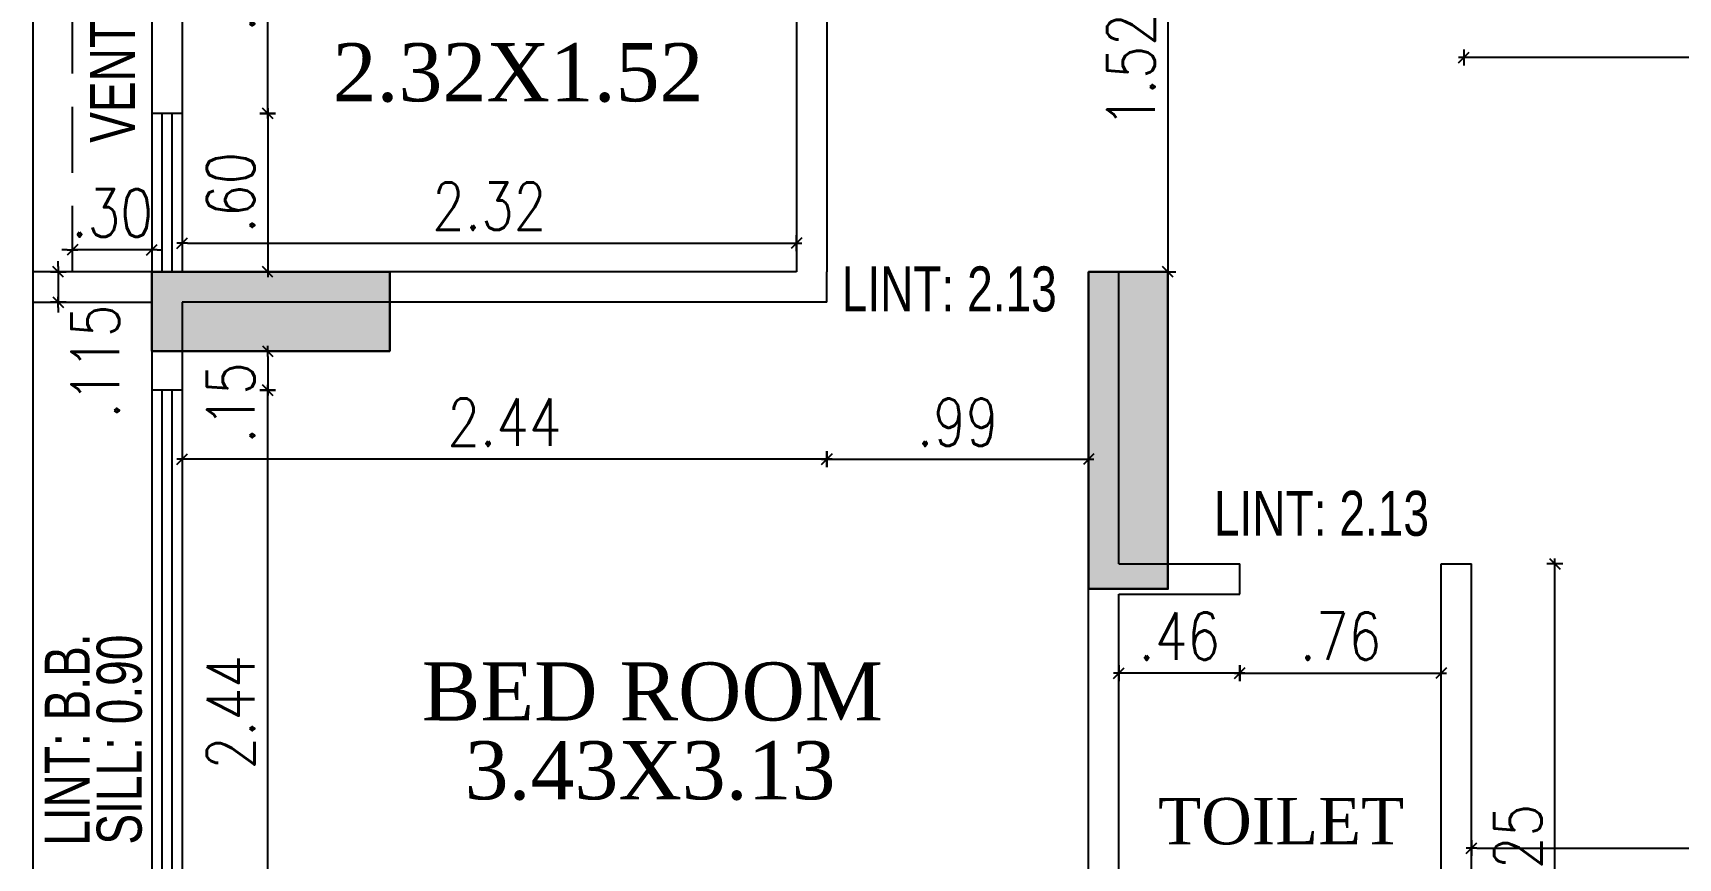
# Model space of a CAD drawing. Header units: inches. Extents: x 14235 to 14499, y 0 to 2549.
# Drawn here: x 14327.1 to 14333.32, y 2371.63 to 2374.75 of the extents above; entities that cross this region are included whole.
import ezdxf
from ezdxf.enums import TextEntityAlignment as Align

# ---------------------------------------------------------------- set-up
doc = ezdxf.new("R2010")
doc.units = ezdxf.units.IN
doc.header["$LTSCALE"] = 0.25
doc.header["$MEASUREMENT"] = 0
doc.header["$PDMODE"] = 35
doc.linetypes.add('DASHEDX2', pattern=[1.5, 1, -0.5])
for name, color, linetype in [('edges', 1, 'Continuous'), ('proj-internal', 1, 'DASHEDX2'), ('text-large', 7, 'Continuous'), ('wall', 7, 'Continuous'), ('windows', 106, 'Continuous'), ('WORK TEX', 6, 'Continuous'), ('WORKING DIM', 7, 'Continuous')]:
    doc.layers.add(name, color=color, linetype=linetype)
doc.layers.add('P-COL', color=7, linetype='Continuous', lineweight=30)
doc.layers.add('P-COLHAT', color=8, linetype='Continuous', lineweight=25)
doc.styles.add('ARIAL', font='TIMES_0.TTF')
doc.styles.add('ARL', font='swisscl_0.ttf')
doc.styles.add('romans', font='romans.shx', dxfattribs={"width": 0.8})
doc.dimstyles.new('121', dxfattribs={"dimscale": 0.1, "dimtxt": 1.8, "dimasz": 0.2, "dimexe": 0.03125, "dimexo": 0.25, "dimgap": 0.5, "dimtad": 1, "dimzin": 4, "dimdsep": 46, "dimtxsty": 'romans', "dimblk1": 'MINITICK', "dimblk2": 'MINITICK', "dimsah": 1, "dimcen": 1, "dimse1": 1, "dimse2": 1, "dimclrd": 252, "dimclre": 256, "dimclrt": 7, "dimadec": 3, "dimazin": 0, "dimtfac": 0.8, "dimtix": 1, "dimtmove": 2, "dimatfit": 3, "dimfxl": 0, "dimtolj": 1, "dimtzin": 3, "dimarcsym": 0})

# ---------------------------------------------------------------- blocks, each defined once
blk = doc.blocks.new('B')
at = {"layer": 'P-COLHAT', "lineweight": 30}
for points in [[(-0.3, -4.2067), (-0.3, -4.5067), (0.6, -4.5067), (0.6, -4.2067)], [(3.2442, -5.4067), (3.5442, -5.4067), (3.5442, -4.2067), (3.2442, -4.2067)]]:
    blk.add_hatch(color=256, dxfattribs=at).paths.add_polyline_path(points)
at = {"layer": 'P-COL'}
for points in [[(-0.3, -4.2067), (-0.3, -4.5067), (0.6, -4.5067), (0.6, -4.2067)], [(3.2442, -5.4067), (3.5442, -5.4067), (3.5442, -4.2067), (3.2442, -4.2067)]]:
    blk.add_lwpolyline(points, close=True, dxfattribs=at)
blk = doc.blocks.new('MINITICK')
at = {"color": 7}
for p, q in [((1, 1), (-1, -1)), ((-1, 0), (1, 0)), ((0, -1.5), (0, 1.5))]:
    blk.add_line(p, q, dxfattribs=at)
blk = doc.blocks.new('*D487')
at = {"layer": 'Defpoints', "color": 0, "transparency": 16777216}
for p in [(14327.6608, 2375.3701), (14327.9847, 2375.3701), (14327.6608, 2374.4455)]:
    blk.add_point(p, dxfattribs=at)
at = {"layer": 'WORKING DIM', "color": 252, "lineweight": -2, "transparency": 16777216}
blk.add_line((14327.9847, 2374.4655), (14327.9847, 2375.3501), dxfattribs=at)
at = {"layer": 'WORKING DIM', "color": 252, "lineweight": -2, "transparency": 16777216, "xscale": 0.02, "yscale": 0.02, "zscale": 0.02}
for p, rotation in [((14327.9847, 2375.3701), 90), ((14327.9847, 2374.4455), 270)]:
    blk.add_blockref('MINITICK', p, dxfattribs=dict(at, rotation=rotation))
at = {"layer": 'WORKING DIM', "color": 7, "transparency": 16777216, "insert": (14327.8447, 2374.9078), "char_height": 0.18, "attachment_point": 5, "rotation": 90, "style": 'romans'}
blk.add_mtext('\\A1;.92', dxfattribs=at)
blk = doc.blocks.new('*D488')
at = {"layer": 'Defpoints', "color": 0, "transparency": 16777216}
for p in [(14327.6608, 2374.4455), (14327.6608, 2373.8457), (14327.9847, 2373.8457)]:
    blk.add_point(p, dxfattribs=at)
at = {"layer": 'WORKING DIM', "color": 252, "lineweight": -2, "transparency": 16777216}
blk.add_line((14327.9847, 2374.4255), (14327.9847, 2373.8657), dxfattribs=at)
at = {"layer": 'WORKING DIM', "color": 252, "lineweight": -2, "transparency": 16777216, "xscale": 0.02, "yscale": 0.02, "zscale": 0.02}
for p, rotation in [((14327.9847, 2374.4455), 90), ((14327.9847, 2373.8457), 270)]:
    blk.add_blockref('MINITICK', p, dxfattribs=dict(at, rotation=rotation))
at = {"layer": 'WORKING DIM', "color": 7, "transparency": 16777216, "insert": (14327.8447, 2374.1456), "char_height": 0.18, "attachment_point": 5, "rotation": 90, "style": 'romans'}
blk.add_mtext('\\A1;.60', dxfattribs=at)
blk = doc.blocks.new('*D489')
at = {"layer": 'Defpoints', "color": 0, "transparency": 16777216}
for p in [(14327.6608, 2373.9983), (14329.9855, 2373.9983), (14329.9855, 2373.9544)]:
    blk.add_point(p, dxfattribs=at)
at = {"layer": 'WORKING DIM', "color": 252, "lineweight": -2, "transparency": 16777216}
blk.add_line((14327.6808, 2373.9544), (14329.9655, 2373.9544), dxfattribs=at)
at = {"layer": 'WORKING DIM', "color": 252, "lineweight": -2, "transparency": 16777216, "xscale": 0.02, "yscale": 0.02, "zscale": 0.02, "rotation": 180}
blk.add_blockref('MINITICK', (14327.6608, 2373.9544), dxfattribs=at)
at = {"layer": 'WORKING DIM', "color": 252, "lineweight": -2, "transparency": 16777216, "xscale": 0.02, "yscale": 0.02, "zscale": 0.02}
blk.add_blockref('MINITICK', (14329.9855, 2373.9544), dxfattribs=at)
at = {"layer": 'WORKING DIM', "color": 7, "transparency": 16777216, "insert": (14328.8232, 2374.0944), "char_height": 0.18, "attachment_point": 5, "style": 'romans'}
blk.add_mtext('\\A1;2.32', dxfattribs=at)
blk = doc.blocks.new('*D501')
at = {"layer": 'Defpoints', "color": 0, "transparency": 16777216}
for p in [(14331.4527, 2375.3701), (14331.3907, 2373.8457), (14331.3907, 2373.8457)]:
    blk.add_point(p, dxfattribs=at)
at = {"layer": 'WORKING DIM', "color": 252, "lineweight": -2, "transparency": 16777216}
blk.add_line((14331.3907, 2375.3501), (14331.3907, 2373.8657), dxfattribs=at)
at = {"layer": 'WORKING DIM', "color": 252, "lineweight": -2, "transparency": 16777216, "xscale": 0.02, "yscale": 0.02, "zscale": 0.02}
for p, rotation in [((14331.3907, 2375.3701), 90), ((14331.3907, 2373.8457), 270)]:
    blk.add_blockref('MINITICK', p, dxfattribs=dict(at, rotation=rotation))
at = {"layer": 'WORKING DIM', "color": 7, "transparency": 16777216, "insert": (14331.2507, 2374.6079), "char_height": 0.18, "attachment_point": 5, "rotation": 90, "style": 'romans'}
blk.add_mtext('\\A1;1.52', dxfattribs=at)
blk = doc.blocks.new('*D502')
at = {"layer": 'Defpoints', "color": 0, "transparency": 16777216}
for p in [(14327.6608, 2373.5457), (14327.6608, 2373.3984), (14327.9847, 2373.3984)]:
    blk.add_point(p, dxfattribs=at)
at = {"layer": 'WORKING DIM', "color": 252, "lineweight": -2, "transparency": 16777216}
blk.add_line((14327.9847, 2373.5257), (14327.9847, 2373.4184), dxfattribs=at)
at = {"layer": 'WORKING DIM', "color": 252, "lineweight": -2, "transparency": 16777216, "xscale": 0.02, "yscale": 0.02, "zscale": 0.02}
for p, rotation in [((14327.9847, 2373.5457), 90), ((14327.9847, 2373.3984), 270)]:
    blk.add_blockref('MINITICK', p, dxfattribs=dict(at, rotation=rotation))
at = {"layer": 'WORKING DIM', "color": 7, "transparency": 16777216, "insert": (14327.8447, 2373.3495), "char_height": 0.18, "attachment_point": 5, "rotation": 90, "style": 'romans'}
blk.add_mtext('\\A1;.15', dxfattribs=at)
blk = doc.blocks.new('*D503')
at = {"layer": 'Defpoints', "color": 0, "transparency": 16777216}
for p in [(14327.6608, 2373.3984), (14327.9847, 2373.3984), (14327.6608, 2370.9594)]:
    blk.add_point(p, dxfattribs=at)
at = {"layer": 'WORKING DIM', "color": 252, "lineweight": -2, "transparency": 16777216}
blk.add_line((14327.9847, 2370.9794), (14327.9847, 2373.3784), dxfattribs=at)
at = {"layer": 'WORKING DIM', "color": 252, "lineweight": -2, "transparency": 16777216, "xscale": 0.02, "yscale": 0.02, "zscale": 0.02}
for p, rotation in [((14327.9847, 2373.3984), 90), ((14327.9847, 2370.9594), 270)]:
    blk.add_blockref('MINITICK', p, dxfattribs=dict(at, rotation=rotation))
at = {"layer": 'WORKING DIM', "color": 7, "transparency": 16777216, "insert": (14327.8447, 2372.1789), "char_height": 0.18, "attachment_point": 5, "rotation": 90, "style": 'romans'}
blk.add_mtext('\\A1;2.44', dxfattribs=at)
blk = doc.blocks.new('*D505')
at = {"layer": 'Defpoints', "color": 0, "transparency": 16777216}
for p in [(14330.0998, 2373.7314), (14327.6608, 2373.5457), (14327.6608, 2373.137)]:
    blk.add_point(p, dxfattribs=at)
at = {"layer": 'WORKING DIM', "color": 252, "lineweight": -2, "transparency": 16777216}
blk.add_line((14330.0798, 2373.137), (14327.6808, 2373.137), dxfattribs=at)
at = {"layer": 'WORKING DIM', "color": 252, "lineweight": -2, "transparency": 16777216, "xscale": 0.02, "yscale": 0.02, "zscale": 0.02, "rotation": 180}
blk.add_blockref('MINITICK', (14327.6608, 2373.137), dxfattribs=at)
at = {"layer": 'WORKING DIM', "color": 252, "lineweight": -2, "transparency": 16777216, "xscale": 0.02, "yscale": 0.02, "zscale": 0.02}
blk.add_blockref('MINITICK', (14330.0998, 2373.137), dxfattribs=at)
at = {"layer": 'WORKING DIM', "color": 7, "transparency": 16777216, "insert": (14328.8803, 2373.277), "char_height": 0.18, "attachment_point": 5, "style": 'romans'}
blk.add_mtext('\\A1;2.44', dxfattribs=at)
blk = doc.blocks.new('*D506')
at = {"layer": 'Defpoints', "color": 0, "transparency": 16777216}
for p in [(14330.0998, 2373.7314), (14331.0907, 2373.7429), (14331.0907, 2373.137)]:
    blk.add_point(p, dxfattribs=at)
at = {"layer": 'WORKING DIM', "color": 252, "lineweight": -2, "transparency": 16777216}
blk.add_line((14330.1198, 2373.137), (14331.0707, 2373.137), dxfattribs=at)
at = {"layer": 'WORKING DIM', "color": 252, "lineweight": -2, "transparency": 16777216, "xscale": 0.02, "yscale": 0.02, "zscale": 0.02, "rotation": 180}
blk.add_blockref('MINITICK', (14330.0998, 2373.137), dxfattribs=at)
at = {"layer": 'WORKING DIM', "color": 252, "lineweight": -2, "transparency": 16777216, "xscale": 0.02, "yscale": 0.02, "zscale": 0.02}
blk.add_blockref('MINITICK', (14331.0907, 2373.137), dxfattribs=at)
at = {"layer": 'WORKING DIM', "color": 7, "transparency": 16777216, "insert": (14330.5953, 2373.277), "char_height": 0.18, "attachment_point": 5, "style": 'romans'}
blk.add_mtext('\\A1;.99', dxfattribs=at)
blk = doc.blocks.new('*D516')
at = {"layer": 'Defpoints', "color": 0, "transparency": 16777216}
for p in [(14332.5389, 2372.7405), (14332.8547, 2372.7405), (14332.5389, 2370.492)]:
    blk.add_point(p, dxfattribs=at)
at = {"layer": 'WORKING DIM', "color": 252, "lineweight": -2, "transparency": 16777216}
blk.add_line((14332.8547, 2370.512), (14332.8547, 2372.7205), dxfattribs=at)
at = {"layer": 'WORKING DIM', "color": 252, "lineweight": -2, "transparency": 16777216, "xscale": 0.02, "yscale": 0.02, "zscale": 0.02}
for p, rotation in [((14332.8547, 2372.7405), 90), ((14332.8547, 2370.492), 270)]:
    blk.add_blockref('MINITICK', p, dxfattribs=dict(at, rotation=rotation))
at = {"layer": 'WORKING DIM', "color": 7, "transparency": 16777216, "insert": (14332.7147, 2371.6163), "char_height": 0.18, "attachment_point": 5, "rotation": 90, "style": 'romans'}
blk.add_mtext('\\A1;2.25', dxfattribs=at)
blk = doc.blocks.new('*D518')
at = {"layer": 'Defpoints', "color": 0, "transparency": 16777216}
for p in [(14331.205, 2372.6262), (14331.6623, 2372.6262), (14331.205, 2372.3271)]:
    blk.add_point(p, dxfattribs=at)
at = {"layer": 'WORKING DIM', "color": 252, "lineweight": -2, "transparency": 16777216}
blk.add_line((14331.6423, 2372.3271), (14331.225, 2372.3271), dxfattribs=at)
at = {"layer": 'WORKING DIM', "color": 252, "lineweight": -2, "transparency": 16777216, "xscale": 0.02, "yscale": 0.02, "zscale": 0.02, "rotation": 180}
blk.add_blockref('MINITICK', (14331.205, 2372.3271), dxfattribs=at)
at = {"layer": 'WORKING DIM', "color": 252, "lineweight": -2, "transparency": 16777216, "xscale": 0.02, "yscale": 0.02, "zscale": 0.02}
blk.add_blockref('MINITICK', (14331.6623, 2372.3271), dxfattribs=at)
at = {"layer": 'WORKING DIM', "color": 7, "transparency": 16777216, "insert": (14331.4337, 2372.4671), "char_height": 0.18, "attachment_point": 5, "style": 'romans'}
blk.add_mtext('\\A1;.46', dxfattribs=at)
blk = doc.blocks.new('*D519')
at = {"layer": 'Defpoints', "color": 0, "transparency": 16777216}
for p in [(14331.6623, 2372.6262), (14332.4245, 2372.6262), (14332.4245, 2372.3271)]:
    blk.add_point(p, dxfattribs=at)
at = {"layer": 'WORKING DIM', "color": 252, "lineweight": -2, "transparency": 16777216}
blk.add_line((14331.6823, 2372.3271), (14332.4045, 2372.3271), dxfattribs=at)
at = {"layer": 'WORKING DIM', "color": 252, "lineweight": -2, "transparency": 16777216, "xscale": 0.02, "yscale": 0.02, "zscale": 0.02, "rotation": 180}
blk.add_blockref('MINITICK', (14331.6623, 2372.3271), dxfattribs=at)
at = {"layer": 'WORKING DIM', "color": 252, "lineweight": -2, "transparency": 16777216, "xscale": 0.02, "yscale": 0.02, "zscale": 0.02}
blk.add_blockref('MINITICK', (14332.4245, 2372.3271), dxfattribs=at)
at = {"layer": 'WORKING DIM', "color": 7, "transparency": 16777216, "insert": (14332.0434, 2372.4671), "char_height": 0.18, "attachment_point": 5, "style": 'romans'}
blk.add_mtext('\\A1;.76', dxfattribs=at)
blk = doc.blocks.new('*D523')
at = {"layer": 'Defpoints', "color": 0, "transparency": 16777216}
for p in [(14332.5389, 2372.105), (14335.1303, 2371.6653), (14335.1303, 2371.6653)]:
    blk.add_point(p, dxfattribs=at)
at = {"layer": 'WORKING DIM', "color": 252, "lineweight": -2, "transparency": 16777216}
blk.add_line((14332.5589, 2371.6653), (14335.1103, 2371.6653), dxfattribs=at)
at = {"layer": 'WORKING DIM', "color": 252, "lineweight": -2, "transparency": 16777216, "xscale": 0.02, "yscale": 0.02, "zscale": 0.02, "rotation": 180}
blk.add_blockref('MINITICK', (14332.5389, 2371.6653), dxfattribs=at)
at = {"layer": 'WORKING DIM', "color": 252, "lineweight": -2, "transparency": 16777216, "xscale": 0.02, "yscale": 0.02, "zscale": 0.02}
blk.add_blockref('MINITICK', (14335.1303, 2371.6653), dxfattribs=at)
at = {"layer": 'WORKING DIM', "color": 7, "transparency": 16777216, "insert": (14333.8346, 2371.8053), "char_height": 0.18, "attachment_point": 5, "style": 'romans'}
blk.add_mtext('\\A1;2.59', dxfattribs=at)
blk = doc.blocks.new('*D525')
at = {"layer": 'Defpoints', "color": 0, "transparency": 16777216}
for p in [(14332.5107, 2375.1414), (14335.1303, 2375.1414), (14332.5107, 2374.6566)]:
    blk.add_point(p, dxfattribs=at)
at = {"layer": 'WORKING DIM', "color": 252, "lineweight": -2, "transparency": 16777216}
blk.add_line((14335.1103, 2374.6566), (14332.5307, 2374.6566), dxfattribs=at)
at = {"layer": 'WORKING DIM', "color": 252, "lineweight": -2, "transparency": 16777216, "xscale": 0.02, "yscale": 0.02, "zscale": 0.02, "rotation": 180}
blk.add_blockref('MINITICK', (14332.5107, 2374.6566), dxfattribs=at)
at = {"layer": 'WORKING DIM', "color": 252, "lineweight": -2, "transparency": 16777216, "xscale": 0.02, "yscale": 0.02, "zscale": 0.02}
blk.add_blockref('MINITICK', (14335.1303, 2374.6566), dxfattribs=at)
at = {"layer": 'WORKING DIM', "color": 7, "transparency": 16777216, "insert": (14333.8205, 2374.7966), "char_height": 0.18, "attachment_point": 5, "style": 'romans'}
blk.add_mtext('\\A1;2.62', dxfattribs=at)
blk = doc.blocks.new('*D470')
at = {"layer": 'Defpoints', "color": 0, "transparency": 16777216}
for p in [(14327.2465, 2374.1344), (14327.5465, 2374.053), (14327.2465, 2373.9288)]:
    blk.add_point(p, dxfattribs=at)
at = {"layer": 'WORKING DIM', "color": 252, "lineweight": -2, "transparency": 16777216}
for p, q in [((14327.2265, 2373.9288), (14327.2065, 2373.9288)), ((14327.5465, 2373.9288), (14327.2465, 2373.9288)), ((14327.5665, 2373.9288), (14327.5865, 2373.9288))]:
    blk.add_line(p, q, dxfattribs=at)
at = {"layer": 'WORKING DIM', "color": 252, "lineweight": -2, "transparency": 16777216, "xscale": 0.02, "yscale": 0.02, "zscale": 0.02}
blk.add_blockref('MINITICK', (14327.2465, 2373.9288), dxfattribs=at)
at = {"layer": 'WORKING DIM', "color": 252, "lineweight": -2, "transparency": 16777216, "xscale": 0.02, "yscale": 0.02, "zscale": 0.02, "rotation": 180}
blk.add_blockref('MINITICK', (14327.5465, 2373.9288), dxfattribs=at)
at = {"layer": 'WORKING DIM', "color": 7, "transparency": 16777216, "insert": (14327.3965, 2374.0688), "char_height": 0.18, "attachment_point": 5, "style": 'romans'}
blk.add_mtext('\\A1;.30', dxfattribs=at)
blk = doc.blocks.new('*D393')
at = {"layer": 'Defpoints', "color": 0, "transparency": 16777216}
for p in [(14327.1689, 2373.8457), (14327.1689, 2373.7314), (14327.1925, 2373.7314)]:
    blk.add_point(p, dxfattribs=at)
at = {"layer": 'WORKING DIM', "color": 252, "lineweight": -2, "transparency": 16777216}
for p, q in [((14327.1925, 2373.8657), (14327.1925, 2373.8857)), ((14327.1925, 2373.8457), (14327.1925, 2373.7314)), ((14327.1925, 2373.7114), (14327.1925, 2373.6914))]:
    blk.add_line(p, q, dxfattribs=at)
at = {"layer": 'WORKING DIM', "color": 252, "lineweight": -2, "transparency": 16777216, "xscale": 0.02, "yscale": 0.02, "zscale": 0.02}
for p, rotation in [((14327.1925, 2373.8457), 270), ((14327.1925, 2373.7314), 90)]:
    blk.add_blockref('MINITICK', p, dxfattribs=dict(at, rotation=rotation))
at = {"layer": 'WORKING DIM', "color": 7, "transparency": 16777216, "insert": (14327.3325, 2373.5064), "char_height": 0.18, "attachment_point": 5, "rotation": 90, "style": 'romans'}
blk.add_mtext('\\A1;.115', dxfattribs=at)

msp = doc.modelspace()

# ---------------------------------------------------------------- linework, layer by layer
at = {"layer": 'edges', "ltscale": 0.4}
msp.add_line((14327.0965, 2378.9524), (14327.0965, 2369.3033), dxfattribs=at)
msp.add_lwpolyline([(14327.5465, 2373.8457), (14327.0965, 2373.8457), (14327.0965, 2373.7314), (14327.5465, 2373.7314)], dxfattribs=at)
at = {"layer": 'proj-internal'}
msp.add_line((14327.2465, 2373.8457), (14327.2465, 2375.3701), dxfattribs=at)
at = {"layer": 'wall'}
for p, q in [((14327.5465, 2378.9524), (14327.5465, 2374.4455)), ((14329.9855, 2375.4844), (14329.9855, 2373.8457)), ((14327.6608, 2375.3701), (14327.6608, 2374.4455)), ((14330.0998, 2375.3701), (14330.0998, 2373.8457)), ((14327.6608, 2374.4455), (14327.5465, 2374.4455)), ((14327.5465, 2373.8457), (14327.5465, 2373.3984)), ((14329.9855, 2373.8457), (14327.5465, 2373.8457)), ((14330.0998, 2373.7314), (14330.0998, 2373.8457)), ((14330.0998, 2373.8457), (14330.0998, 2373.8457)), ((14331.0907, 2370.6064), (14331.0907, 2373.8457)), ((14331.205, 2373.8457), (14331.0907, 2373.8457)), ((14331.205, 2372.7405), (14331.205, 2373.8457)), ((14330.0998, 2373.7314), (14327.6608, 2373.7314)), ((14327.6608, 2373.7314), (14327.6608, 2373.3984)), ((14327.6608, 2373.3984), (14327.5465, 2373.3984)), ((14331.205, 2372.7405), (14331.6623, 2372.7405)), ((14331.6623, 2372.6262), (14331.6623, 2372.7405)), ((14332.4245, 2372.7405), (14332.5389, 2372.7405)), ((14332.4245, 2370.6064), (14332.4245, 2372.7405)), ((14332.5389, 2370.492), (14332.5389, 2372.7405)), ((14331.205, 2372.6262), (14331.6623, 2372.6262)), ((14331.205, 2370.492), (14331.205, 2372.6262))]:
    msp.add_line(p, q, dxfattribs=at)
at = {"layer": 'windows'}
for p, q in [((14327.5465, 2374.4455), (14327.5465, 2373.8457)), ((14327.5846, 2374.4455), (14327.5846, 2373.8457)), ((14327.6227, 2374.4455), (14327.6227, 2373.8457)), ((14327.6608, 2374.4455), (14327.6608, 2373.8457)), ((14327.5465, 2373.3984), (14327.5465, 2370.9594)), ((14327.5846, 2373.3984), (14327.5846, 2370.9594)), ((14327.6227, 2373.3984), (14327.6227, 2370.9594)), ((14327.6608, 2373.3984), (14327.6608, 2370.9594))]:
    msp.add_line(p, q, dxfattribs=at)

# ---------------------------------------------------------------- block references
at = {"layer": 'P-COL'}
msp.add_blockref('B', (14327.8465, 2378.0524), dxfattribs=at)

# ---------------------------------------------------------------- texts
at = {"layer": 'text-large', "style": 'ARIAL'}
for s, height, p in [('2.32X1.52', 0.22, (14328.9321, 2374.6011)), ('BED ROOM', 0.22, (14329.4403, 2372.2582)), ('3.43X3.13', 0.22, (14329.4316, 2371.9598)), ('TOILET', 0.176, (14331.8189, 2371.7673))]:
    msp.add_text(s, height=height, dxfattribs=at).set_placement(p, align=Align.MIDDLE_CENTER)
at = {"layer": 'WORK TEX', "color": 3, "style": 'ARL'}
msp.add_text('VENT. PROJ.', height=0.17, rotation=90, dxfattribs=at).set_placement((14327.3972, 2374.8715), align=Align.MIDDLE_CENTER)
at = {"layer": 'WORK TEX', "style": 'ARL'}
for p in [(14330.5634, 2373.7811), (14331.9716, 2372.932)]:
    msp.add_text('LINT: 2.13', height=0.17, dxfattribs=at).set_placement(p, align=Align.MIDDLE_CENTER)
for s, p in [('LINT: B.B.', (14327.2264, 2372.0756)), ('SILL: 0.90', (14327.4229, 2372.0756))]:
    msp.add_text(s, height=0.17, rotation=90, dxfattribs=at).set_placement(p, align=Align.MIDDLE_CENTER)

# ---------------------------------------------------------------- dimensions: what is measured, and where the dimension line sits
at = {"layer": 'WORKING DIM'}
for base, p1, p2, picture, middle in [((14327.9847, 2375.3701), (14327.6608, 2374.4455), (14327.6608, 2375.3701), '*D487', (14327.8447, 2374.9078)), ((14331.3907, 2373.8457), (14331.4527, 2375.3701), (14331.3907, 2373.8457), '*D501', (14331.2507, 2374.6079)), ((14327.9847, 2373.8457), (14327.6608, 2374.4455), (14327.6608, 2373.8457), '*D488', (14327.8447, 2374.1456)), ((14327.9847, 2373.3984), (14327.6608, 2370.9594), (14327.6608, 2373.3984), '*D503', (14327.8447, 2372.1789)), ((14332.8547, 2372.7405), (14332.5389, 2370.492), (14332.5389, 2372.7405), '*D516', (14332.7147, 2371.6163))]:
    dim = msp.add_linear_dim(base=base, p1=p1, p2=p2, angle=90, dimstyle='121', override={"dimfxl": 0.18, "dimfxlon": 1}, dxfattribs=at)
    dim.commit()
    dim.dimension.update_dxf_attribs({"geometry": picture, "text_midpoint": middle})
for base, p1, p2, picture, middle in [((14332.5107, 2374.6566), (14335.1303, 2375.1414), (14332.5107, 2375.1414), '*D525', (14333.8205, 2374.7966)), ((14327.2465, 2373.9288), (14327.5465, 2374.053), (14327.2465, 2374.1344), '*D470', (14327.3965, 2374.0688)), ((14329.9855, 2373.9544), (14327.6608, 2373.9983), (14329.9855, 2373.9983), '*D489', (14328.8232, 2374.0944)), ((14327.6608, 2373.137), (14330.0998, 2373.7314), (14327.6608, 2373.5457), '*D505', (14328.8803, 2373.277)), ((14331.0907, 2373.137), (14330.0998, 2373.7314), (14331.0907, 2373.7429), '*D506', (14330.5953, 2373.277)), ((14331.205, 2372.3271), (14331.6623, 2372.6262), (14331.205, 2372.6262), '*D518', (14331.4337, 2372.4671)), ((14332.4245, 2372.3271), (14331.6623, 2372.6262), (14332.4245, 2372.6262), '*D519', (14332.0434, 2372.4671)), ((14335.1303, 2371.6653), (14332.5389, 2372.105), (14335.1303, 2371.6653), '*D523', (14333.8346, 2371.8053))]:
    dim = msp.add_linear_dim(base=base, p1=p1, p2=p2, dimstyle='121', override={"dimfxl": 0.18, "dimfxlon": 1}, dxfattribs=at)
    dim.commit()
    dim.dimension.update_dxf_attribs({"geometry": picture, "text_midpoint": middle})
dim = msp.add_linear_dim(base=(14327.1925, 2373.7314), p1=(14327.1689, 2373.8457), p2=(14327.1689, 2373.7314), angle=270, text='.115', dimstyle='121', override={"dimfxl": 0.18, "dimfxlon": 1}, dxfattribs=at)
dim.commit()
dim.dimension.update_dxf_attribs({"geometry": '*D393', "text_midpoint": (14327.3325, 2373.5064), "dimtype": 160})
dim = msp.add_linear_dim(base=(14327.9847, 2373.3984), p1=(14327.6608, 2373.5457), p2=(14327.6608, 2373.3984), angle=90, dimstyle='121', override={"dimfxl": 0.18, "dimfxlon": 1}, dxfattribs=at)
dim.commit()
dim.dimension.update_dxf_attribs({"geometry": '*D502', "text_midpoint": (14327.8447, 2373.3495), "dimtype": 160})

doc.saveas('drawing.dxf')
